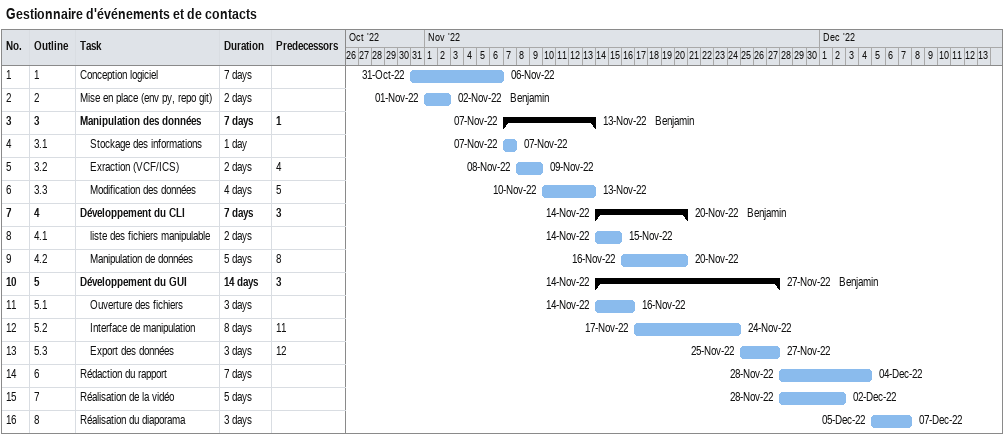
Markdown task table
Gestionnaire d'événements et de contacts

| ID | WBS | Task | Duration | Start | Finish | Predecessors | Resources |
|---|---|---|---|---|---|---|---|
| 1 | 1 | Conception logiciel | 7d | 2022-10-31 | 2022-11-06 |  |  |
| 2 | 2 | Mise en place (env py, repo git) | 2d | 2022-11-01 | 2022-11-02 |  | Benjamin |
| 3 | 3 | **Manipulation des données** | 7d | 2022-11-07 | 2022-11-13 | 1 | Benjamin |
| 4 | 3.1 | Stockage des informations | 1d | 2022-11-07 | 2022-11-07 |  |  |
| 5 | 3.2 | Exraction (VCF/ICS) | 2d | 2022-11-08 | 2022-11-09 | 4 |  |
| 6 | 3.3 | Modification des données | 4d | 2022-11-10 | 2022-11-13 | 5 |  |
| 7 | 4 | **Développement du CLI** | 7d | 2022-11-14 | 2022-11-20 | 3 | Benjamin |
| 8 | 4.1 | liste des fichiers manipulable | 2d | 2022-11-14 | 2022-11-15 |  |  |
| 9 | 4.2 | Manipulation de données | 5d | 2022-11-16 | 2022-11-20 | 8 |  |
| 10 | 5 | **Développement du GUI** | 14d | 2022-11-14 | 2022-11-27 | 3 | Benjamin |
| 11 | 5.1 | Ouverture des fichiers | 3d | 2022-11-14 | 2022-11-16 |  |  |
| 12 | 5.2 | Interface de manipulation | 8d | 2022-11-17 | 2022-11-24 | 11 |  |
| 13 | 5.3 | Export des données | 3d | 2022-11-25 | 2022-11-27 | 12 |  |
| 14 | 6 | Rédaction du rapport | 7d | 2022-11-28 | 2022-12-04 |  |  |
| 15 | 7 | Réalisation de la vidéo | 5d | 2022-11-28 | 2022-12-02 |  |  |
| 16 | 8 | Réalisation du diaporama | 3d | 2022-12-05 | 2022-12-07 |  |  |
